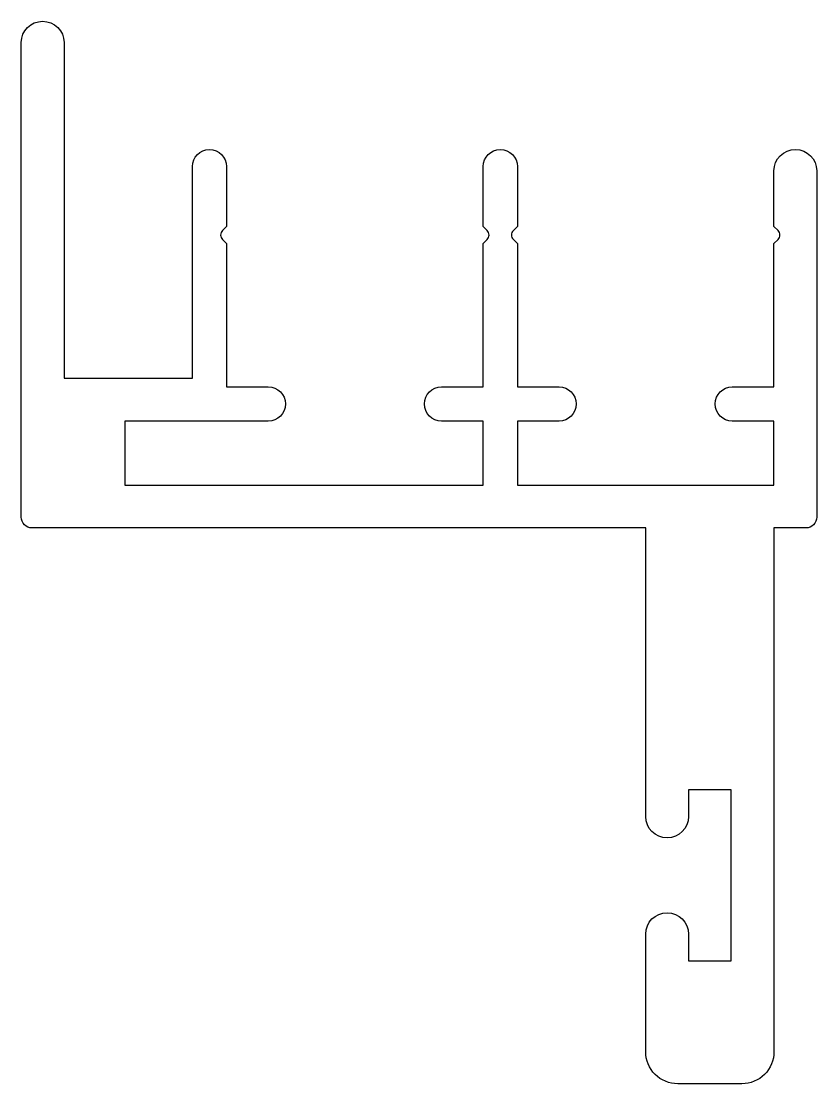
# Model space of a CAD drawing. Extents: x 158.1 to 195.3, y 198 to 247.7.
import ezdxf

# ---------------------------------------------------------------- set-up
doc = ezdxf.new("R2010")
doc.units = 0
doc.layers.get('0').update_dxf_attribs({"linetype": 'CONTINUOUS'})

msp = doc.modelspace()

# ---------------------------------------------------------------- linework, layer by layer
msp.add_lwpolyline([(181.35, 240.948), (181.35, 238.148), (181.162, 237.961, 0.414214), (181.162, 237.536), (181.35, 237.348), (181.35, 230.648), (183.3, 230.648, -1), (183.3, 229.048), (181.35, 229.048), (181.35, 226.048), (193.35, 226.048), (193.35, 229.048), (191.4, 229.048, -1), (191.4, 230.648), (193.35, 230.648), (193.35, 237.348), (193.538, 237.536, 0.414214), (193.538, 237.961), (193.35, 238.148), (193.35, 240.748, -1), (195.35, 240.748), (195.35, 224.548, -0.414214), (194.85, 224.048), (193.35, 224.048), (193.35, 199.548, -0.414214), (191.85, 198.048), (188.85, 198.048, -0.414214), (187.35, 199.548), (187.35, 205.048, -1), (189.35, 205.048), (189.35, 203.798), (191.35, 203.798), (191.35, 211.798), (189.35, 211.798), (189.35, 210.548, -1), (187.35, 210.548), (187.35, 224.048), (158.65, 224.048, -0.414214), (158.15, 224.548), (158.15, 246.748, -1), (160.15, 246.748), (160.15, 231.048), (166.15, 231.048), (166.15, 240.948, -1), (167.75, 240.948), (167.75, 238.148), (167.562, 237.961, 0.414214), (167.562, 237.536), (167.75, 237.348), (167.75, 230.648), (169.7, 230.648, -1), (169.7, 229.048), (163, 229.048), (163, 226.048), (179.75, 226.048), (179.75, 229.048), (177.8, 229.048, -1), (177.8, 230.648), (179.75, 230.648), (179.75, 237.348), (179.938, 237.536, 0.414214), (179.938, 237.961), (179.75, 238.148), (179.75, 240.948, -1)], format="xyb", close=True)

doc.saveas('drawing.dxf')
